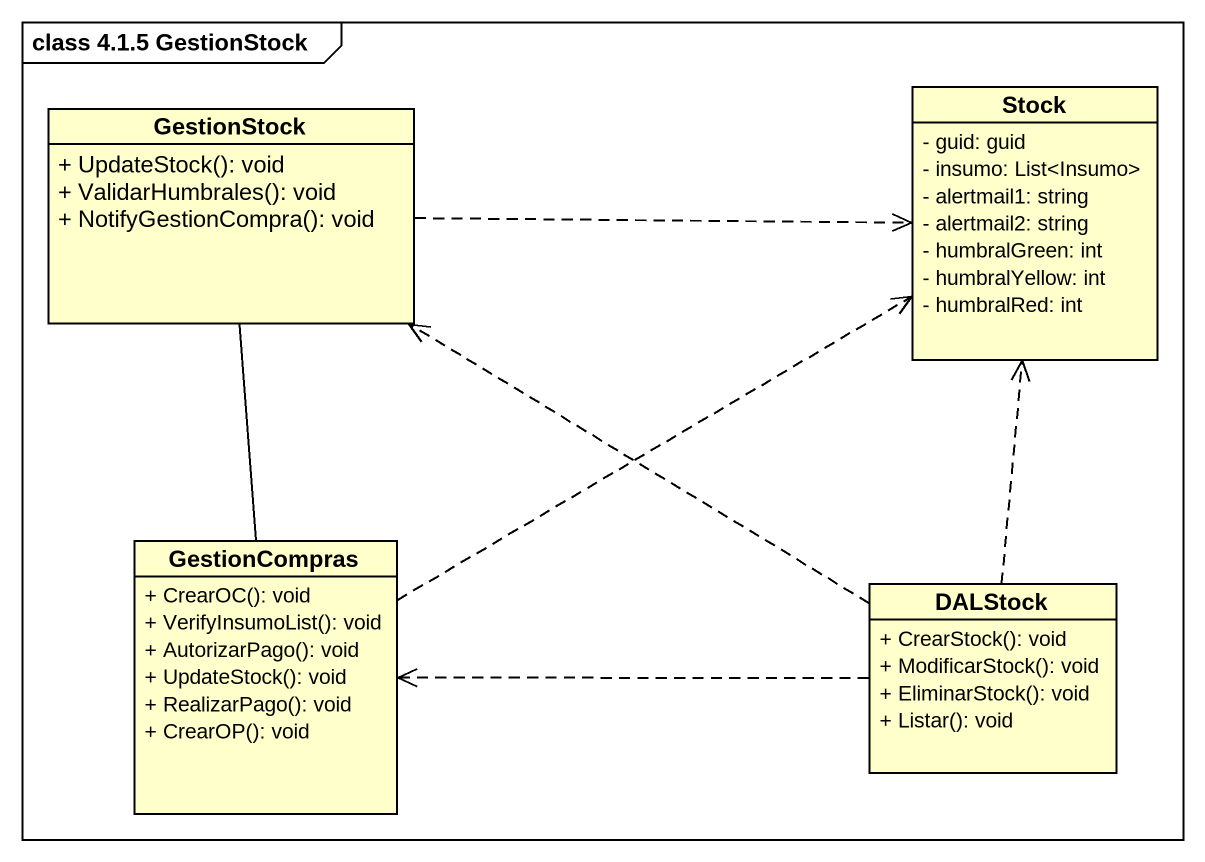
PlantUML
@startuml
mainframe class 4.1.5 GestionStock
hide circle
hide empty members
skinparam classAttributeIconSize 0
class GestionStock {
  + UpdateStock(): void
  + ValidarHumbrales(): void
  + NotifyGestionCompra(): void
}
class Stock {
  - guid: guid
  - insumo: List<Insumo>
  - alertmail1: string
  - alertmail2: string
  - humbralGreen: int
  - humbralYellow: int
  - humbralRed: int
}
class GestionCompras {
  + CrearOC(): void
  + VerifyInsumoList(): void
  + AutorizarPago(): void
  + UpdateStock(): void
  + RealizarPago(): void
  + CrearOP(): void
}
class DALStock {
  + CrearStock(): void
  + ModificarStock(): void
  + EliminarStock(): void
  + Listar(): void
}
GestionStock .right.> Stock
GestionStock -- GestionCompras
GestionCompras .right.> Stock
DALStock .up.> GestionStock
DALStock .up.> Stock
DALStock .left.> GestionCompras
@enduml
